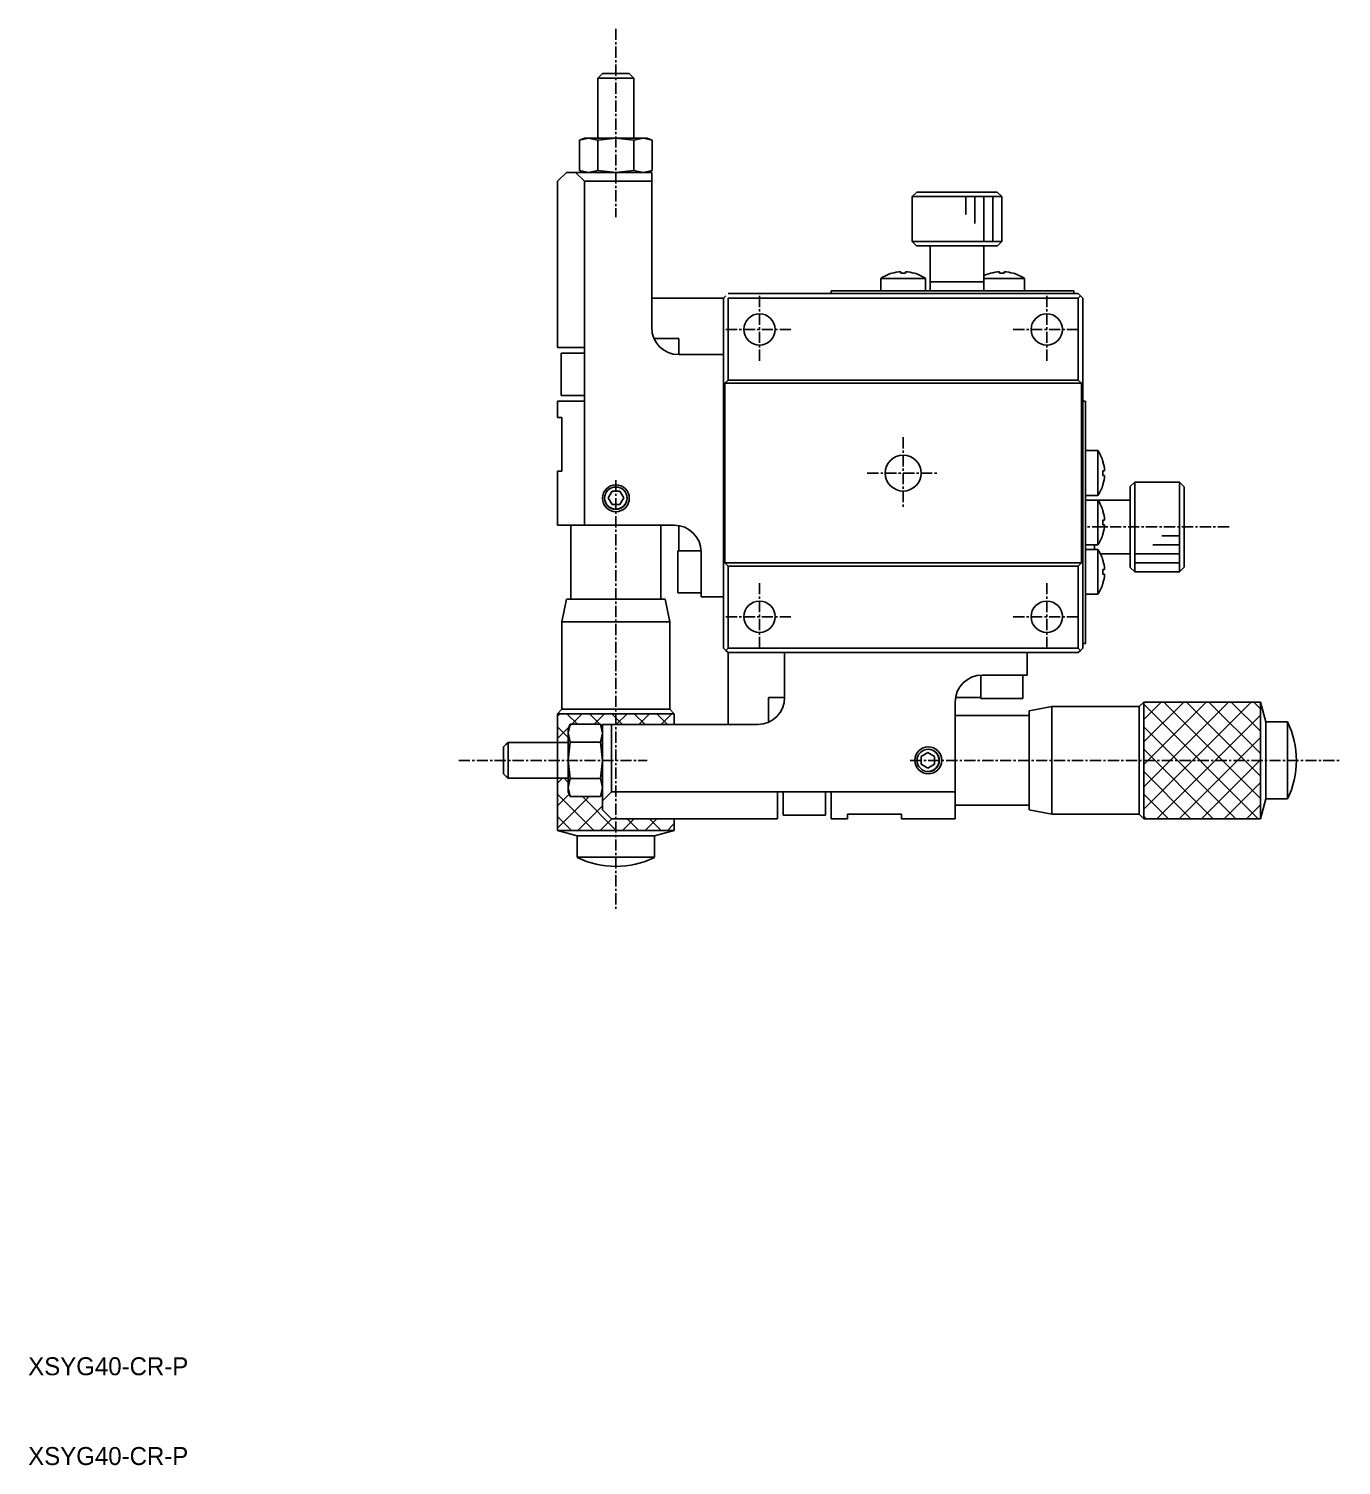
# Model space of a CAD drawing. Extents: x 10 to 385, y 10 to 217.
# Drawn here: x 10.1 to 156.3, y 10 to 170 of the extents above; entities that cross this region are included whole.
import ezdxf

# ---------------------------------------------------------------- set-up
doc = ezdxf.new("R2010")
doc.units = 0
doc.linetypes.add('CENTER', pattern=[2, 1.25, -0.25, 0.25, -0.25])
doc.layers.get('0').update_dxf_attribs({"linetype": 'CONTINUOUS'})
doc.layers.add('CENTER', color=1, linetype='CENTER')
doc.styles.get("Standard").update_dxf_attribs({"font": 'FG教科書体NT-M'})

msp = doc.modelspace()

# ---------------------------------------------------------------- linework, layer by layer
at = {"color": 7, "linetype": 'CONTINUOUS'}
for p, q in [((73.71, 164.74), (73.96, 164.99)), ((76.96, 164.99), (73.96, 164.99)), ((76.96, 164.99), (77.21, 164.74)), ((73.46, 164.49), (73.71, 164.74)), ((73.46, 164.49), (77.46, 164.49)), ((73.46, 157.79), (73.46, 164.49)), ((77.21, 164.74), (77.46, 164.49)), ((77.46, 164.49), (77.46, 157.79)), ((71.42, 157.59), (72.43, 157.79)), ((71.42, 157.59), (71.96, 157.79)), ((71.42, 154.18), (71.42, 157.59)), ((72.43, 157.79), (71.96, 157.79)), ((72.43, 157.79), (73.44, 157.59)), ((75.46, 157.79), (72.43, 157.79)), ((73.44, 157.59), (75.46, 157.79)), ((73.44, 154.18), (73.44, 157.59)), ((75.46, 157.79), (77.48, 157.59)), ((78.49, 157.79), (75.46, 157.79)), ((77.48, 157.59), (78.49, 157.79)), ((77.48, 157.59), (77.48, 154.18)), ((78.49, 157.79), (79.5, 157.59)), ((78.96, 157.79), (78.49, 157.79)), ((78.96, 157.79), (79.5, 157.59)), ((79.5, 154.18), (79.5, 157.59)), ((69.96, 153.99), (68.96, 152.99)), ((70.96, 153.99), (69.96, 153.99)), ((71.96, 152.99), (70.96, 153.99)), ((73.46, 153.99), (70.96, 153.99)), ((72.43, 153.99), (71.42, 154.18)), ((71.96, 153.99), (71.42, 154.18)), ((73.44, 154.18), (72.43, 153.99)), ((75.46, 153.99), (73.44, 154.18)), ((77.46, 153.99), (73.46, 153.99)), ((77.48, 154.18), (75.46, 153.99)), ((79.46, 153.99), (77.46, 153.99)), ((78.49, 153.99), (77.48, 154.18)), ((79.5, 154.18), (78.49, 153.99)), ((79.5, 154.18), (78.96, 153.99)), ((79.46, 152.99), (79.46, 153.99)), ((68.96, 152.99), (68.96, 134.49)), ((71.96, 152.99), (79.46, 152.99)), ((71.96, 134.49), (71.96, 152.99)), ((79.46, 152.99), (79.46, 136.69)), ((108.46, 150.79), (108.48, 150.79)), ((108.46, 150.79), (108.46, 146.29)), ((108.48, 151.29), (108.98, 151.79)), ((118.45, 151.29), (108.48, 151.29)), ((108.48, 150.79), (108.48, 151.29)), ((108.98, 151.79), (117.94, 151.79)), ((117.94, 151.79), (118.45, 151.29)), ((118.45, 151.29), (118.45, 150.79)), ((118.45, 150.79), (118.46, 150.79)), ((118.46, 146.29), (118.46, 150.79)), ((108.46, 146.29), (118.46, 146.29)), ((108.46, 146.29), (108.96, 145.79)), ((117.96, 145.79), (108.96, 145.79)), ((110.46, 145.79), (110.46, 141.79)), ((116.46, 141.79), (116.46, 145.79)), ((117.96, 145.79), (118.46, 146.29)), ((106.2, 142.75), (106.2, 142.76)), ((106.2, 142.75), (106.2, 142.76)), ((107.2, 142.75), (107.2, 142.92)), ((107.72, 142.75), (107.2, 142.75)), ((107.72, 142.92), (107.72, 142.75)), ((108.72, 142.76), (108.72, 142.75)), ((108.72, 142.76), (108.72, 142.75)), ((117.2, 142.75), (117.2, 142.76)), ((117.2, 142.75), (117.2, 142.76)), ((118.2, 142.75), (118.2, 142.92)), ((118.72, 142.75), (118.2, 142.75)), ((118.72, 142.92), (118.72, 142.75)), ((119.72, 142.76), (119.72, 142.75)), ((119.72, 142.76), (119.72, 142.75)), ((104.96, 142.18), (109.96, 142.18)), ((104.96, 142.18), (104.96, 140.79)), ((109.96, 140.79), (109.96, 142.18)), ((110.46, 141.79), (116.46, 141.79)), ((116.46, 141.79), (110.46, 141.79)), ((110.46, 141.79), (110.46, 140.79)), ((116.46, 142.18), (120.96, 142.18)), ((116.46, 140.79), (116.46, 141.79)), ((120.96, 140.79), (120.96, 142.18)), ((87.46, 139.99), (79.46, 139.99)), ((87.46, 139.99), (87.71, 140.24)), ((87.46, 139.99), (87.46, 133.69)), ((126.96, 140.49), (87.96, 140.49)), ((87.96, 130.84), (87.96, 139.99)), ((87.96, 139.99), (126.96, 139.99)), ((126.46, 140.79), (99.46, 140.79)), ((99.46, 140.49), (99.46, 140.79)), ((126.46, 140.79), (126.46, 140.49)), ((126.96, 140.49), (127.21, 140.24)), ((127.21, 140.24), (126.96, 140.49)), ((126.96, 139.99), (127.21, 140.24)), ((126.96, 139.99), (127.21, 140.24)), ((126.96, 139.99), (126.96, 130.84)), ((127.21, 140.24), (127.46, 139.99)), ((127.46, 100.99), (127.46, 139.99)), ((125.2, 136.29), (125.2, 136.69)), ((68.96, 134.49), (71.96, 134.49)), ((71.96, 128.49), (71.96, 134.49)), ((82.46, 135.49), (79.71, 135.49)), ((82.46, 133.69), (82.46, 135.49)), ((69.36, 129.14), (69.36, 133.84)), ((69.36, 133.84), (71.96, 133.84)), ((82.46, 133.69), (87.46, 133.69)), ((87.46, 133.69), (87.46, 106.69)), ((87.96, 130.84), (87.61, 130.49)), ((87.61, 110.49), (87.61, 130.49)), ((87.61, 130.49), (127.31, 130.49)), ((126.96, 130.84), (87.96, 130.84)), ((127.31, 130.49), (126.96, 130.84)), ((127.31, 130.49), (127.31, 110.49)), ((71.96, 128.49), (68.96, 128.49)), ((68.96, 128.49), (68.96, 126.69)), ((71.96, 129.14), (69.36, 129.14)), ((71.96, 114.69), (71.96, 128.49)), ((127.76, 128.49), (127.46, 128.49)), ((127.76, 101.49), (127.76, 128.49)), ((68.96, 126.69), (69.46, 126.69)), ((69.46, 126.69), (69.46, 120.69)), ((127.76, 122.99), (129.15, 122.99)), ((129.15, 120.49), (129.15, 122.99)), ((129.73, 121.75), (129.72, 121.75)), ((69.46, 120.69), (68.96, 120.69)), ((68.96, 120.69), (68.96, 114.69)), ((129.15, 117.99), (129.15, 120.49)), ((129.72, 120.75), (129.72, 120.23)), ((129.9, 120.75), (129.72, 120.75)), ((129.72, 120.23), (129.9, 120.23)), ((75.03, 118.49), (74.6, 117.74)), ((75.9, 118.49), (75.03, 118.49)), ((76.33, 117.74), (75.9, 118.49)), ((129.72, 119.23), (129.73, 119.23)), ((132.76, 118.99), (133.26, 119.49)), ((132.76, 118.99), (132.76, 109.99)), ((133.26, 109.49), (133.26, 119.49)), ((133.26, 119.49), (137.76, 119.49)), ((137.76, 119.47), (137.76, 119.49)), ((138.26, 119.47), (137.76, 119.47)), ((138.26, 119.47), (138.26, 109.5)), ((138.76, 118.97), (138.26, 119.47)), ((138.76, 110.01), (138.76, 118.97)), ((74.6, 117.74), (75.03, 116.99)), ((75.03, 116.99), (75.9, 116.99)), ((75.9, 116.99), (76.33, 117.74)), ((129.15, 117.99), (127.76, 117.99)), ((127.76, 117.49), (129.15, 117.49)), ((129.15, 114.99), (129.15, 117.49)), ((129.15, 117.49), (132.76, 117.49)), ((129.73, 116.25), (129.72, 116.25)), ((129.72, 115.25), (129.72, 114.73)), ((129.9, 115.25), (129.72, 115.25)), ((68.96, 114.69), (71.96, 114.69)), ((70.46, 106.44), (70.46, 114.69)), ((81.96, 114.69), (71.96, 114.69)), ((80.46, 114.69), (80.46, 106.44)), ((82.46, 111.84), (82.46, 114.65)), ((129.15, 112.49), (129.15, 114.99)), ((129.72, 114.73), (129.9, 114.73)), ((129.72, 113.73), (129.73, 113.73)), ((129.15, 112.49), (127.76, 112.49)), ((128.76, 111.99), (128.76, 112.49)), ((128.76, 112.49), (128.76, 111.99)), ((82.36, 107.14), (82.36, 111.84)), ((82.36, 111.84), (84.96, 111.84)), ((84.96, 106.69), (84.96, 111.69)), ((127.31, 110.49), (87.61, 110.49)), ((87.61, 110.49), (87.96, 110.14)), ((126.96, 110.14), (127.31, 110.49)), ((127.76, 111.99), (129.15, 111.99)), ((129.15, 109.49), (129.15, 111.99)), ((132.76, 111.49), (129.44, 111.49)), ((129.73, 110.75), (129.72, 110.75)), ((87.96, 110.14), (126.96, 110.14)), ((87.96, 100.99), (87.96, 110.14)), ((126.96, 110.14), (126.96, 100.99)), ((129.15, 106.99), (129.15, 109.49)), ((129.72, 109.75), (129.72, 109.23)), ((129.9, 109.75), (129.72, 109.75)), ((129.72, 109.23), (129.9, 109.23)), ((133.26, 109.49), (132.76, 109.99)), ((137.76, 109.49), (133.26, 109.49)), ((137.76, 109.49), (137.76, 109.5)), ((137.76, 109.5), (138.26, 109.5)), ((138.26, 109.5), (138.76, 110.01)), ((129.72, 108.23), (129.73, 108.23)), ((69.46, 103.94), (69.96, 106.44)), ((69.96, 106.44), (75.46, 106.44)), ((75.46, 106.44), (80.96, 106.44)), ((80.96, 106.44), (81.46, 103.94)), ((84.96, 107.14), (82.36, 107.14)), ((87.46, 106.69), (84.96, 106.69)), ((87.46, 106.69), (87.46, 100.99)), ((129.15, 106.99), (127.76, 106.99)), ((125.2, 104.29), (125.2, 104.69)), ((69.46, 103.94), (75.46, 103.94)), ((69.46, 94.19), (69.46, 103.94)), ((75.46, 103.94), (81.46, 103.94)), ((81.46, 103.94), (81.46, 94.19)), ((87.71, 100.74), (87.46, 100.99)), ((87.71, 100.74), (87.96, 100.99)), ((126.96, 100.99), (87.96, 100.99)), ((127.21, 100.74), (126.96, 100.99)), ((127.46, 100.99), (127.21, 100.74)), ((127.46, 101.49), (127.76, 101.49)), ((87.96, 100.49), (87.71, 100.74)), ((87.96, 100.49), (126.96, 100.49)), ((87.96, 100.49), (87.96, 92.49)), ((87.96, 100.49), (94.26, 100.49)), ((94.26, 100.49), (121.26, 100.49)), ((94.26, 95.49), (94.26, 100.49)), ((121.26, 100.49), (121.26, 97.99)), ((127.21, 100.74), (126.96, 100.49)), ((116.11, 95.39), (116.11, 97.98)), ((121.26, 97.99), (116.26, 97.99)), ((120.81, 97.99), (120.81, 95.39)), ((92.46, 95.49), (92.46, 92.74)), ((94.26, 95.49), (92.46, 95.49)), ((113.26, 94.99), (113.26, 84.99)), ((116.11, 95.49), (113.3, 95.49)), ((120.81, 95.39), (116.11, 95.39)), ((121.51, 93.99), (124.01, 94.49)), ((124.01, 88.49), (124.01, 94.49)), ((124.01, 94.49), (133.76, 94.49)), ((133.76, 94.49), (134.26, 94.99)), ((133.76, 88.49), (133.76, 94.49)), ((134.26, 88.49), (134.26, 94.99)), ((147.26, 94.99), (134.26, 94.99)), ((134.26, 94.99), (134.26, 81.99)), ((147.26, 94.99), (147.85, 92.79)), ((147.26, 81.99), (147.26, 94.99)), ((68.96, 93.69), (69.46, 94.19)), ((81.96, 93.69), (68.96, 93.69)), ((68.96, 93.69), (68.96, 80.69)), ((69.46, 94.19), (75.46, 94.19)), ((75.46, 94.19), (81.46, 94.19)), ((75.46, 93.69), (81.96, 93.69)), ((81.46, 94.19), (81.96, 93.69)), ((81.96, 92.49), (81.96, 93.69)), ((113.26, 93.49), (121.51, 93.49)), ((121.51, 88.49), (121.51, 93.99)), ((70.16, 91.52), (70.36, 92.53)), ((70.16, 91.99), (70.36, 92.53)), ((70.16, 91.99), (70.16, 91.52)), ((70.36, 90.51), (70.16, 91.52)), ((70.16, 91.52), (70.16, 88.49)), ((73.76, 92.53), (70.36, 92.53)), ((73.76, 92.53), (73.96, 91.52)), ((73.76, 92.53), (73.96, 91.99)), ((73.96, 91.52), (73.76, 90.51)), ((73.96, 92.49), (73.96, 90.49)), ((74.96, 92.49), (73.96, 92.49)), ((74.96, 92.49), (91.26, 92.49)), ((74.96, 84.99), (74.96, 92.49)), ((147.85, 88.49), (147.85, 92.79)), ((147.85, 92.79), (150.26, 92.79)), ((150.26, 88.49), (150.26, 92.79)), ((62.96, 89.99), (63.21, 90.24)), ((62.96, 89.99), (62.96, 86.99)), ((63.21, 90.24), (63.46, 90.49)), ((63.46, 86.49), (63.46, 90.49)), ((63.46, 90.49), (70.16, 90.49)), ((70.16, 88.49), (70.36, 90.51)), ((70.36, 90.51), (73.76, 90.51)), ((73.76, 90.51), (73.96, 88.49)), ((73.96, 90.49), (73.96, 86.49)), ((70.36, 86.47), (70.16, 88.49)), ((70.16, 88.49), (70.16, 85.46)), ((73.96, 88.49), (73.76, 86.47)), ((110.21, 89.35), (109.46, 88.92)), ((109.46, 88.92), (109.46, 88.05)), ((109.46, 88.05), (110.21, 87.62)), ((110.96, 88.92), (110.21, 89.35)), ((110.21, 87.62), (110.96, 88.05)), ((110.96, 88.05), (110.96, 88.92)), ((121.51, 82.99), (121.51, 88.49)), ((124.01, 82.49), (124.01, 88.49)), ((133.76, 82.49), (133.76, 88.49)), ((147.26, 81.99), (147.26, 88.49)), ((147.85, 84.19), (147.85, 88.49)), ((150.26, 84.19), (150.26, 88.49)), ((63.21, 86.74), (62.96, 86.99)), ((63.46, 86.49), (63.21, 86.74)), ((70.16, 86.49), (63.46, 86.49)), ((70.16, 85.46), (70.36, 86.47)), ((73.76, 86.47), (70.36, 86.47)), ((73.76, 86.47), (73.96, 85.46)), ((73.96, 86.49), (73.96, 83.99)), ((70.36, 84.45), (70.16, 85.46)), ((70.16, 85.46), (70.16, 84.99)), ((70.36, 84.45), (70.16, 84.99)), ((73.96, 85.46), (73.76, 84.45)), ((73.96, 84.99), (73.76, 84.45)), ((74.96, 84.99), (73.96, 83.99)), ((93.46, 84.99), (74.96, 84.99)), ((99.46, 84.99), (93.46, 84.99)), ((93.46, 81.99), (93.46, 84.99)), ((94.11, 82.39), (94.11, 84.99)), ((98.81, 84.99), (98.81, 82.39)), ((113.26, 84.99), (99.46, 84.99)), ((99.46, 84.99), (99.46, 81.99)), ((113.26, 81.99), (113.26, 84.99)), ((73.76, 84.45), (70.36, 84.45)), ((73.96, 83.99), (73.96, 82.99)), ((121.51, 83.49), (113.26, 83.49)), ((147.85, 84.19), (147.26, 81.99)), ((150.26, 84.19), (147.85, 84.19)), ((73.96, 82.99), (74.96, 81.99)), ((74.96, 81.99), (93.46, 81.99)), ((81.96, 80.69), (81.96, 81.99)), ((98.81, 82.39), (94.11, 82.39)), ((99.46, 81.99), (101.26, 81.99)), ((101.26, 82.49), (107.26, 82.49)), ((101.26, 81.99), (101.26, 82.49)), ((107.26, 82.49), (107.26, 81.99)), ((107.26, 81.99), (113.26, 81.99)), ((124.01, 82.49), (121.51, 82.99)), ((133.76, 82.49), (124.01, 82.49)), ((134.26, 81.99), (133.76, 82.49)), ((134.26, 81.99), (147.26, 81.99)), ((68.96, 80.69), (75.46, 80.69)), ((71.16, 80.1), (68.96, 80.69)), ((68.96, 80.69), (81.96, 80.69)), ((71.16, 80.1), (75.46, 80.1)), ((71.16, 77.69), (71.16, 80.1)), ((75.46, 80.1), (79.76, 80.1)), ((81.96, 80.69), (79.76, 80.1)), ((79.76, 80.1), (79.76, 77.69)), ((71.16, 77.69), (75.46, 77.69)), ((75.46, 77.69), (79.76, 77.69))]:
    msp.add_line(p, q, dxfattribs=at)
at = {"color": 3, "linetype": 'CONTINUOUS'}
for p, q in [((114.46, 149.29), (114.46, 151.29)), ((115.46, 148.29), (115.46, 151.29)), ((116.46, 146.29), (116.46, 151.29)), ((117.46, 146.29), (117.46, 151.29)), ((138.26, 112.49), (135.26, 112.49)), ((138.26, 113.49), (136.26, 113.49)), ((138.26, 111.49), (133.26, 111.49)), ((138.26, 110.49), (133.26, 110.49)), ((134.26, 94.99), (147.26, 94.99)), ((146.21, 94.99), (134.26, 83.04)), ((143.71, 94.99), (134.26, 85.54)), ((141.21, 94.99), (134.26, 88.04)), ((138.71, 94.99), (134.26, 90.54)), ((136.21, 94.99), (134.26, 93.04)), ((147.01, 81.99), (134.26, 94.74)), ((147.26, 84.24), (136.51, 94.99)), ((147.26, 86.74), (139.01, 94.99)), ((147.26, 89.24), (141.51, 94.99)), ((147.26, 91.74), (144.01, 94.99)), ((147.26, 94.24), (146.51, 94.99)), ((147.26, 88.49), (147.26, 94.99)), ((68.96, 93.69), (75.46, 93.69)), ((68.96, 80.69), (68.96, 93.69)), ((68.96, 90.94), (71.71, 93.69)), ((68.96, 93.44), (69.21, 93.69)), ((71.17, 92.53), (70.01, 93.69)), ((73.96, 92.24), (72.51, 93.69)), ((73.05, 92.53), (74.21, 93.69)), ((76.21, 92.49), (75.01, 93.69)), ((75.51, 92.49), (76.71, 93.69)), ((78.71, 92.49), (77.51, 93.69)), ((78.01, 92.49), (79.21, 93.69)), ((81.21, 92.49), (80.01, 93.69)), ((80.51, 92.49), (81.71, 93.69)), ((81.96, 93.69), (81.96, 92.49)), ((147.26, 93.54), (135.71, 81.99)), ((70.16, 91.04), (68.96, 92.24)), ((144.51, 81.99), (134.26, 92.24)), ((142.01, 81.99), (134.26, 89.74)), ((147.26, 91.04), (138.21, 81.99)), ((73.96, 88.43), (73.96, 88.44)), ((134.26, 81.99), (134.26, 88.49)), ((147.26, 88.54), (140.71, 81.99)), ((68.96, 85.94), (69.51, 86.49)), ((70.16, 86.04), (69.71, 86.49)), ((139.51, 81.99), (134.26, 87.24)), ((73.88, 85.86), (73.96, 85.94)), ((147.26, 86.04), (143.21, 81.99)), ((73.01, 80.69), (68.96, 84.74)), ((68.96, 83.44), (70.26, 84.73)), ((68.96, 80.94), (72.47, 84.45)), ((71.21, 80.69), (73.96, 83.44)), ((75.51, 80.69), (71.75, 84.45)), ((137.01, 81.99), (134.26, 84.74)), ((147.26, 83.54), (145.71, 81.99)), ((70.51, 80.69), (68.96, 82.24)), ((73.71, 80.69), (75.01, 81.99)), ((76.21, 80.69), (77.51, 81.99)), ((78.01, 80.69), (76.71, 81.99)), ((78.71, 80.69), (80.01, 81.99)), ((80.51, 80.69), (79.21, 81.99)), ((81.96, 81.99), (81.96, 80.69)), ((134.51, 81.99), (134.26, 82.24)), ((147.26, 81.99), (134.26, 81.99)), ((75.46, 80.69), (81.96, 80.69)), ((81.21, 80.69), (81.96, 81.44))]:
    msp.add_line(p, q, dxfattribs=at)
at = {"color": 7, "linetype": 'CONTINUOUS'}
for centre, radius in [((91.46, 136.49), 1.75), ((123.46, 136.49), 1.75), ((107.46, 120.49), 2), ((75.46, 117.69), 1.25), ((91.46, 104.49), 1.75), ((123.46, 104.49), 1.75), ((110.26, 88.49), 1.25)]:
    msp.add_circle(centre, radius, dxfattribs=at)
at = {"color": 3, "linetype": 'CONTINUOUS'}
for centre in [(75.46, 117.69), (110.26, 88.49)]:
    msp.add_circle(centre, 1.5, dxfattribs=at)
at = {"color": 7, "linetype": 'CONTINUOUS'}
for centre, radius, start, end in [((107.46, 138.44), 4.5, 106.2858, 123.749), ((107.46, 138.44), 4.49, 93.3178, 106.2694), ((107.46, 138.44), 4.49, 73.7306, 86.6822), ((107.46, 138.44), 4.5, 56.251, 73.7142), ((118.46, 138.44), 4.5, 106.2858, 116.3878), ((118.46, 138.44), 4.49, 93.3178, 106.2694), ((118.46, 138.44), 4.49, 73.7306, 86.6822), ((118.46, 138.44), 4.5, 56.251, 73.7142), ((82.46, 136.69), 3, 180, 270), ((125.41, 120.49), 4.5, 16.2858, 33.749), ((125.41, 120.49), 4.49, 3.3178, 16.2694), ((125.41, 120.49), 4.49, 343.7306, 356.6822), ((125.41, 120.49), 4.5, 326.251, 343.7142), ((75.46, 117.74), 1.25, 181.1459, 358.8541), ((125.41, 114.99), 4.5, 16.2858, 33.749), ((125.41, 114.99), 4.49, 3.3178, 16.2694), ((81.96, 111.69), 3, 0, 90), ((125.41, 114.99), 4.5, 326.251, 343.7142), ((125.41, 114.99), 4.49, 343.7306, 356.6822), ((125.41, 109.49), 4.5, 16.2858, 33.749), ((125.41, 109.49), 4.49, 3.3178, 16.2694), ((125.41, 109.49), 4.49, 343.7306, 356.6822), ((125.41, 109.49), 4.5, 326.251, 343.7142), ((116.26, 94.99), 3, 90, 180), ((91.26, 95.49), 3, 270, 0), ((141.52, 88.49), 9.75, 333.8162, 26.1838), ((110.21, 88.49), 1.25, 271.1459, 88.8541), ((75.46, 86.43), 9.75, 243.8162, 296.1838)]:
    msp.add_arc(centre, radius, start, end, dxfattribs=at)
at = {"color": 3, "linetype": 'CONTINUOUS'}
for centre, start, end in [((75.46, 117.74), 181.146, 358.854), ((110.21, 88.49), 271.146, 88.854)]:
    msp.add_arc(centre, 1.25, start, end, dxfattribs=at)
at = {"layer": 'CENTER', "color": 1, "linetype": 'CENTER'}
for p, q in [((75.46, 169.99), (75.46, 148.99)), ((91.46, 140.24), (91.46, 132.74)), ((123.46, 140.24), (123.46, 132.74)), ((87.71, 136.49), (95.21, 136.49)), ((119.71, 136.49), (127.21, 136.49)), ((107.46, 124.49), (107.46, 116.49)), ((103.46, 120.49), (111.46, 120.49)), ((75.46, 119.69), (75.46, 71.69)), ((143.76, 114.49), (127.88, 114.49)), ((91.46, 108.24), (91.46, 100.74)), ((123.46, 108.24), (123.46, 100.74)), ((87.71, 104.49), (95.21, 104.49)), ((119.71, 104.49), (127.21, 104.49)), ((57.96, 88.49), (78.96, 88.49)), ((108.26, 88.49), (156.26, 88.49))]:
    msp.add_line(p, q, dxfattribs=at)

# ---------------------------------------------------------------- texts
at = {"color": 7, "linetype": 'CONTINUOUS'}
for p in [(10, 20), (10, 10)]:
    msp.add_text('XSYG40-CR-P', height=2, dxfattribs=at).set_placement(p)

doc.saveas('drawing.dxf')
